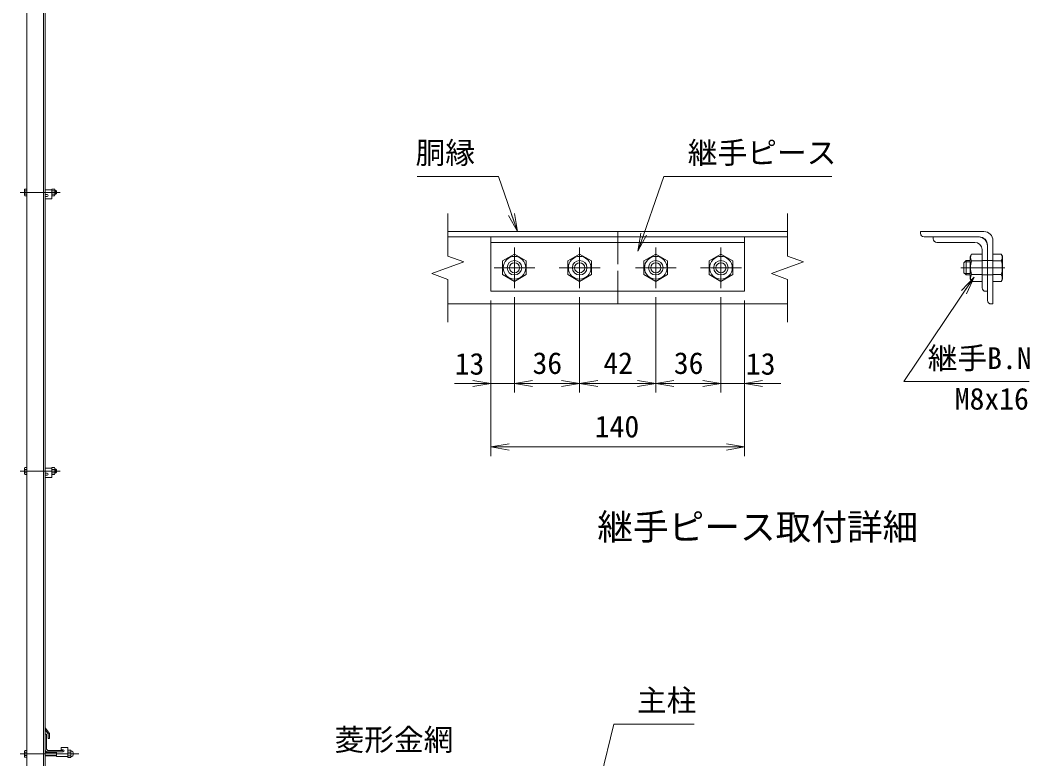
# Model space of a CAD drawing. Units: millimetres, scale not verified, with parts at other scales. Extents: x -4200 to 4200, y -2970 to 2970.
# Drawn here: x 42 to 2270, y -291 to 1339 of the extents above; entities that cross this region are included whole.
import ezdxf
from ezdxf.enums import TextEntityAlignment as Align

# ---------------------------------------------------------------- set-up
doc = ezdxf.new("R2010")
doc.units = ezdxf.units.MM
doc.header["$LTSCALE"] = 10
doc.linetypes.add('DASHED', pattern=[7.5, 6, -1.5])
doc.linetypes.add('USER1', pattern=[50.8, 31.75, -6.35, 6.35, -6.35])
for name, color, linetype, lineweight in [('0-0_D-STR1', 1, 'Continuous', 18), ('0-1_D-BMK', 2, 'USER1', 13), ('0-2_D-STR-DIM', 7, 'Continuous', 13), ('0-3_D-STR3', 3, 'Continuous', 13), ('0-6_D-STR-TXT', 7, 'Continuous', 13), ('0-7_0', 7, 'Continuous', 18)]:
    doc.layers.add(name, color=color, linetype=linetype, lineweight=lineweight)
doc.layers.add('0-8_D-TTL-TXT', color=7, linetype='Continuous')
doc.styles.add('ＭＳ ゴシック', font='')
doc.styles.get('ＭＳ ゴシック').set_extended_font_data('MS Gothic')

# ---------------------------------------------------------------- blocks, each defined once
blk = doc.blocks.new('_Open')
at = {"layer": '0-7_0'}
blk.add_line((-10, 1.667), (0, 0), dxfattribs=at)
blk.add_lwpolyline([(-10, -1.667), (0, 0), (-10, 0)], dxfattribs=at)

msp = doc.modelspace()

# ---------------------------------------------------------------- linework, layer by layer
at = {"layer": '0-0_D-STR1'}
for p, q in [((56.53, -611.02), (56.53, 2208.98)), ((93.03, -611.02), (93.03, 2208.98)), ((96.53, -611.02), (96.53, 2208.98)), ((985.69, 872.81), (1735.69, 872.81)), ((1360.69, 872.81), (1360.69, 860.81)), ((2169.05, 872.81), (2029.05, 872.81)), ((2029.05, 868.81), (2029.05, 872.81)), ((985.69, 860.81), (1735.69, 860.81)), ((2159.05, 860.81), (2037.05, 860.81)), ((2189.05, 712.81), (2189.05, 852.81)), ((2177.05, 720.81), (2177.05, 842.81)), ((1360.69, 740.81), (1360.69, 712.81)), ((985.69, 712.81), (1735.69, 712.81)), ((2185.05, 712.81), (2189.05, 712.81)), ((106.53, -235.29), (96.53, -222.79)), ((97.53, -236.02), (96.53, -236.02)), ((96.53, -271.02), (96.53, -236.02)), ((99.53, -268.52), (99.53, -238.02)), ((103.53, -246.29), (103.53, -236.41)), ((106.53, -246.29), (106.53, -235.29)), ((103.53, -246.29), (106.53, -246.29)), ((136.53, -276.02), (101.53, -276.02)), ((134.53, -273.02), (104.03, -273.02)), ((136.53, -275.02), (136.53, -276.02))]:
    msp.add_line(p, q, dxfattribs=at)
at = {"layer": '0-0_D-STR1', "color": 4, "linetype": 'DASHED', "lineweight": 13}
msp.add_line((1360.69, 860.81), (1360.69, 740.81), dxfattribs=at)
at = {"layer": '0-0_D-STR1'}
msp.add_lwpolyline([(103.53, -236.41), (96.53, -227.36), (96.53, -222.79)], dxfattribs=at)
for centre, radius, start, end in [((2169.05, 852.81), 20, 0, 90), ((2037.05, 868.81), 8, 180, 270), ((2159.05, 842.81), 18, 0, 90), ((2185.05, 720.81), 8, 180, 270), ((97.53, -238.02), 2, 0, 90), ((101.53, -271.02), 5, 180, 270), ((104.03, -268.52), 4.5, 180, 270), ((134.53, -275.02), 2, 0, 90)]:
    msp.add_arc(centre, radius, start, end, dxfattribs=at)
at = {"layer": '0-1_D-BMK'}
for p, q in [((129.53, 958.98), (41.53, 958.98)), ((1132.69, 837.81), (1132.69, 747.81)), ((1276.69, 837.81), (1276.69, 747.81)), ((1444.69, 837.81), (1444.69, 747.81)), ((1588.69, 837.81), (1588.69, 747.81)), ((1087.69, 792.81), (1177.69, 792.81)), ((1231.69, 792.81), (1321.69, 792.81)), ((1399.69, 792.81), (1489.69, 792.81)), ((1543.69, 792.81), (1633.69, 792.81)), ((2118.25, 792.81), (2215.05, 792.81)), ((129.53, 343.98), (41.53, 343.98)), ((170.76, -280.52), (41.53, -280.52))]:
    msp.add_line(p, q, dxfattribs=at)
at = {"layer": '0-2_D-STR-DIM'}
for p, q in [((985.69, 912.81), (985.69, 818.46)), ((1735.69, 912.81), (1735.69, 818.46)), ((1700.45, 779.99), (1770.93, 805.64)), ((1770.93, 805.64), (1735.69, 818.46)), ((985.69, 767.16), (985.69, 672.81)), ((1735.69, 767.16), (1700.45, 779.99)), ((1735.69, 767.16), (1735.69, 672.81)), ((1080.69, 720.81), (1080.69, 377.1)), ((1080.69, 720.81), (1080.69, 517.1)), ((1132.69, 727.81), (1132.69, 517.1)), ((1132.69, 727.81), (1132.69, 517.1)), ((1276.69, 727.81), (1276.69, 517.1)), ((1276.69, 727.81), (1276.69, 517.1)), ((1444.69, 727.81), (1444.69, 517.1)), ((1444.69, 727.81), (1444.69, 517.1)), ((1588.69, 727.81), (1588.69, 517.1)), ((1588.69, 727.81), (1588.69, 517.1)), ((1640.69, 720.81), (1640.69, 377.1)), ((1640.69, 720.81), (1640.69, 517.1)), ((1040.69, 537.1), (1000.69, 537.1)), ((1080.69, 537.1), (1132.69, 537.1)), ((1132.69, 537.1), (1276.69, 537.1)), ((1172.69, 537.1), (1212.69, 537.1)), ((1276.69, 537.1), (1444.69, 537.1)), ((1444.69, 537.1), (1588.69, 537.1)), ((1548.69, 537.1), (1508.69, 537.1)), ((1588.69, 537.1), (1640.69, 537.1)), ((1680.69, 537.1), (1720.69, 537.1)), ((1080.69, 397.1), (1640.69, 397.1))]:
    msp.add_line(p, q, dxfattribs=at)
msp.add_lwpolyline([(985.69, 767.16), (950.45, 779.99), (1020.93, 805.64), (985.69, 818.46)], dxfattribs=at)
at = {"layer": '0-3_D-STR3'}
for p, q in [((51.23, 965.28), (51.92, 966.49)), ((51.23, 965.28), (51.23, 952.68)), ((56.53, 966.49), (51.92, 966.49)), ((56.53, 962.73), (51.92, 962.73)), ((56.53, 966.49), (56.53, 951.47)), ((111.53, 964.98), (96.53, 964.98)), ((111.53, 966.49), (117.3, 966.49)), ((111.53, 951.47), (111.53, 966.49)), ((111.53, 964.98), (111.53, 944.98)), ((111.53, 962.73), (117.3, 962.73)), ((117.3, 966.49), (118.03, 965.23)), ((118.03, 952.73), (118.03, 965.23)), ((118.03, 962.98), (120.33, 962.98)), ((120.33, 962.98), (121.53, 961.78)), ((120.33, 962.98), (120.33, 954.98)), ((121.53, 961.78), (121.53, 956.18)), ((51.23, 952.68), (51.92, 951.47)), ((56.53, 955.23), (51.92, 955.23)), ((56.53, 951.47), (51.92, 951.47)), ((101.28, 954.48), (96.53, 954.48)), ((96.53, 949.98), (96.53, 944.98)), ((101.28, 949.98), (96.53, 949.98)), ((111.53, 944.98), (96.53, 944.98)), ((111.53, 955.23), (117.3, 955.23)), ((111.53, 951.47), (117.3, 951.47)), ((117.3, 951.47), (118.03, 952.73)), ((118.03, 954.98), (120.33, 954.98)), ((120.33, 954.98), (121.53, 956.18)), ((1080.69, 860.81), (1640.69, 860.81)), ((1080.69, 860.81), (1080.69, 740.81)), ((1080.69, 848.81), (1640.69, 848.81)), ((1640.69, 860.81), (1640.69, 740.81)), ((2057.05, 860.81), (2057.05, 856.81)), ((2057.05, 860.81), (2157.05, 860.81)), ((2065.05, 848.81), (2149.05, 848.81)), ((2165.05, 832.81), (2165.05, 748.81)), ((2177.05, 840.81), (2177.05, 740.81)), ((1132.69, 822.83), (1106.69, 807.82)), ((1106.69, 807.82), (1106.69, 777.8)), ((1158.69, 807.82), (1132.69, 822.83)), ((1158.69, 777.8), (1158.69, 807.82)), ((1276.69, 822.83), (1250.69, 807.82)), ((1250.69, 807.82), (1250.69, 777.8)), ((1302.69, 807.82), (1276.69, 822.83)), ((1302.69, 777.8), (1302.69, 807.82)), ((1444.69, 822.83), (1418.69, 807.82)), ((1418.69, 807.82), (1418.69, 777.8)), ((1470.69, 807.82), (1444.69, 822.83)), ((1470.69, 777.8), (1470.69, 807.82)), ((1588.69, 822.83), (1562.69, 807.82)), ((1562.69, 807.82), (1562.69, 777.8)), ((1614.69, 807.82), (1588.69, 822.83)), ((1614.69, 777.8), (1614.69, 807.82)), ((2125.05, 781.61), (2125.05, 804.01)), ((2139.05, 805.81), (2126.85, 805.81)), ((2139.05, 808.81), (2129.85, 808.81)), ((2139.05, 817.81), (2139.05, 767.81)), ((2165.05, 807.82), (2141.95, 807.82)), ((2165.05, 822.83), (2165.05, 762.79)), ((2189.05, 808.81), (2165.05, 808.81)), ((2189.05, 762.79), (2189.05, 822.83)), ((2189.05, 822.83), (2207.46, 822.83)), ((2189.05, 807.82), (2207.46, 807.82)), ((2210.25, 818.01), (2207.46, 822.83)), ((2210.25, 767.61), (2210.25, 818.01)), ((2129.85, 776.81), (2125.05, 781.61)), ((1106.69, 777.8), (1132.69, 762.79)), ((1132.69, 762.79), (1158.69, 777.8)), ((1250.69, 777.8), (1276.69, 762.79)), ((1276.69, 762.79), (1302.69, 777.8)), ((1418.69, 777.8), (1444.69, 762.79)), ((1444.69, 762.79), (1470.69, 777.8)), ((1562.69, 777.8), (1588.69, 762.79)), ((1588.69, 762.79), (1614.69, 777.8)), ((2139.05, 779.81), (2126.85, 779.81)), ((2139.05, 776.81), (2129.85, 776.81)), ((2165.05, 777.8), (2141.95, 777.8)), ((2189.05, 776.81), (2165.05, 776.81)), ((2189.05, 777.8), (2207.46, 777.8)), ((2189.05, 762.79), (2207.46, 762.79)), ((2210.25, 767.61), (2207.46, 762.79)), ((1080.69, 740.81), (1640.69, 740.81)), ((2173.05, 740.81), (2177.05, 740.81)), ((51.23, 350.28), (51.92, 351.49)), ((51.23, 350.28), (51.23, 337.68)), ((51.23, 337.68), (51.92, 336.47)), ((56.53, 351.49), (51.92, 351.49)), ((56.53, 347.73), (51.92, 347.73)), ((56.53, 340.23), (51.92, 340.23)), ((56.53, 336.47), (51.92, 336.47)), ((56.53, 351.49), (56.53, 336.47)), ((111.53, 349.98), (96.53, 349.98)), ((101.28, 339.48), (96.53, 339.48)), ((101.28, 334.98), (96.53, 334.98)), ((96.53, 334.98), (96.53, 329.98)), ((111.53, 336.47), (111.53, 351.49)), ((111.53, 349.98), (111.53, 329.98)), ((111.53, 347.73), (117.3, 347.73)), ((111.53, 340.23), (117.3, 340.23)), ((118.03, 337.73), (118.03, 350.23)), ((118.03, 347.98), (120.33, 347.98)), ((118.03, 339.98), (120.33, 339.98)), ((120.33, 347.98), (121.53, 346.78)), ((121.53, 346.78), (121.53, 341.18)), ((111.53, 329.98), (96.53, 329.98)), ((146.78, -266.52), (131.78, -266.52)), ((131.78, -271.52), (131.78, -266.52)), ((146.78, -286.52), (146.78, -266.52)), ((51.23, -274.22), (51.92, -273.01)), ((51.23, -286.82), (51.23, -274.22)), ((51.23, -286.82), (51.92, -288.03)), ((56.53, -273.01), (51.92, -273.01)), ((56.53, -276.77), (51.92, -276.77)), ((56.53, -284.27), (51.92, -284.27)), ((56.53, -288.03), (51.92, -288.03)), ((56.53, -288.03), (56.53, -273.01)), ((96.53, -276.52), (121.78, -276.52)), ((96.53, -277.27), (121.78, -277.27)), ((96.53, -283.77), (121.78, -283.77)), ((96.53, -284.52), (121.78, -284.52)), ((136.53, -276.02), (121.78, -276.02)), ((121.78, -286.52), (121.78, -276.02)), ((146.78, -286.52), (121.78, -286.52)), ((136.53, -271.52), (131.78, -271.52)), ((146.78, -286.75), (146.78, -274.41)), ((146.78, -286.75), (146.78, -274.41)), ((147.78, -272.42), (152.28, -272.42)), ((152.28, -276.47), (147.78, -276.47)), ((152.28, -284.57), (147.78, -284.57)), ((147.78, -288.62), (152.28, -288.62)), ((153.28, -286.75), (153.28, -274.41)), ((153.28, -286.75), (153.28, -274.41))]:
    msp.add_line(p, q, dxfattribs=at)
for points in [[(2129.85, 776.81), (2129.85, 808.81), (2125.05, 804.01)], [(2165.05, 822.83), (2141.95, 822.83), (2139.05, 817.81)], [(2165.05, 762.79), (2141.95, 762.79), (2139.05, 767.81)], [(111.53, 351.49), (117.3, 351.49), (118.03, 350.23)], [(111.53, 336.47), (117.3, 336.47), (118.03, 337.73)], [(120.33, 347.98), (120.33, 339.98), (121.53, 341.18)]]:
    msp.add_lwpolyline(points, dxfattribs=at)
for centre, radius in [((1132.69, 792.81), 25), ((1132.69, 792.81), 16), ((1132.69, 792.81), 11.2), ((1276.69, 792.81), 25), ((1276.69, 792.81), 16), ((1276.69, 792.81), 11.2), ((1444.69, 792.81), 25), ((1444.69, 792.81), 16), ((1444.69, 792.81), 11.2), ((1588.69, 792.81), 25), ((1588.69, 792.81), 16), ((1588.69, 792.81), 11.2)]:
    msp.add_circle(centre, radius, dxfattribs=at)
for centre, radius, start, end in [((63.76, 958.98), 12.42, 162.4121, 197.5879), ((54.67, 964.61), 3.32, 145.61585, 214.38415), ((114.56, 964.61), 3.32, 325.61586, 34.38414), ((105.46, 958.98), 12.42, 342.4121, 17.5879), ((54.67, 953.35), 3.32, 145.61585, 214.38415), ((101.28, 952.23), 2.25, 270, 90), ((114.56, 953.35), 3.32, 325.61585, 34.38416), ((2065.05, 856.81), 8, 180, 270), ((2149.05, 832.81), 16, 0, 90), ((2157.05, 840.81), 20, 0, 90), ((2189.3, 792.81), 49.68, 162.4121, 197.5879), ((2152.92, 815.33), 13.29, 145.61585, 214.38416), ((2196.5, 815.33), 13.29, 325.61585, 34.38415), ((2160.11, 792.81), 49.68, 342.4121, 17.5879), ((2152.92, 770.3), 13.29, 145.61586, 214.38414), ((2196.5, 770.3), 13.29, 325.61585, 34.38415), ((2173.05, 748.81), 8, 180, 270), ((63.76, 343.98), 12.42, 162.4121, 197.5879), ((54.67, 349.61), 3.32, 145.61585, 214.38415), ((54.67, 338.35), 3.32, 145.61585, 214.38415), ((101.28, 337.23), 2.25, 270, 90), ((114.56, 349.61), 3.32, 325.61586, 34.38414), ((105.46, 343.98), 12.42, 342.4121, 17.5879), ((114.56, 338.35), 3.32, 325.61585, 34.38416), ((63.76, -280.52), 12.42, 162.4121, 197.5879), ((54.67, -274.89), 3.32, 145.61585, 214.38415), ((54.67, -286.15), 3.32, 145.61585, 214.38415), ((136.53, -273.77), 2.25, 270, 90), ((149.33, -274.45), 2.55, 127.42505, 232.57495), ((155.48, -280.52), 8.7, 152.26063, 207.73937), ((149.32, -286.6), 2.54, 127.21089, 232.78911), ((150.73, -274.45), 2.55, 307.42505, 52.57495), ((144.58, -280.52), 8.7, 332.26063, 27.73937), ((150.74, -286.6), 2.54, 307.21089, 52.78911), ((153.65, -287.47), 0.5, 97.16806, 170.16084), ((153.65, -273.58), 0.5, 196.57981, 262.83194), ((152.78, -280.52), 6.5, 277.16806, 82.83194)]:
    msp.add_arc(centre, radius, start, end, dxfattribs=at)
at = {"layer": '0-6_D-STR-TXT'}
for points in [[(917.97, 994.15), (1097.58, 994.15), (1138.46, 874.7)], [(1833.47, 994.15), (1462.24, 994.15), (1405.88, 830.95)], [(2269.32, 541.34), (1992, 541.34), (2146.18, 770.31)], [(1529.65, -214.5), (1352.33, -214.5), (1323.53, -332.54)]]:
    msp.add_lwpolyline(points, dxfattribs=at)

# ---------------------------------------------------------------- block references
at = {"layer": '0-2_D-STR-DIM', "xscale": 4, "yscale": 4}
for p in [(1080.69, 537.1), (1276.69, 537.1), (1444.69, 537.1), (1588.69, 537.1), (1588.69, 537.1), (1640.69, 397.1)]:
    msp.add_blockref('_Open', p, dxfattribs=at)
at = {"layer": '0-2_D-STR-DIM', "xscale": 4, "yscale": 4, "rotation": 180}
for p in [(1132.69, 537.1), (1132.69, 537.1), (1276.69, 537.1), (1444.69, 537.1), (1640.69, 537.1), (1080.69, 397.1)]:
    msp.add_blockref('_Open', p, dxfattribs=at)
at = {"layer": '0-6_D-STR-TXT', "xscale": 4, "yscale": 4}
for p, rotation in [((1139.1, 872.81), 288.89188), ((1405.23, 829.06), 250.94989), ((2147.3, 771.97), 56.0438)]:
    msp.add_blockref('_Open', p, dxfattribs=dict(at, rotation=rotation))

# ---------------------------------------------------------------- texts
at = {"layer": '0-2_D-STR-DIM', "style": 'ＭＳ ゴシック'}
for s, p in [('13', (1000.77, 542.29)), ('36', (1172.57, 543.85)), ('42', (1328.97, 543.85)), ('36', (1484.57, 543.85)), ('13', (1643.69, 542.29)), ('140', (1310.03, 403.85))]:
    msp.add_text(s, height=48.09, dxfattribs=at).set_placement(p, align=Align.BOTTOM_LEFT)
at = {"layer": '0-6_D-STR-TXT', "style": 'ＭＳ ゴシック'}
for s, p in [('胴縁', (914.42, 1008.13)), ('継手ピース', (1515.45, 1008.26)), ('継手B.N', (2045.2, 554.69)), ('M8x16', (2104.84, 465.13)), ('主柱', (1403.25, -200.77)), ('菱形金網', (735.57, -287.53))]:
    msp.add_text(s, height=48.09, dxfattribs=at).set_placement(p, align=Align.BOTTOM_LEFT)
at = {"layer": '0-8_D-TTL-TXT', "style": 'ＭＳ ゴシック'}
msp.add_text('継手ピース取付詳細', height=57.7, dxfattribs=at).set_placement((1315.73, 174.49), align=Align.BOTTOM_LEFT)

doc.saveas('drawing.dxf')
